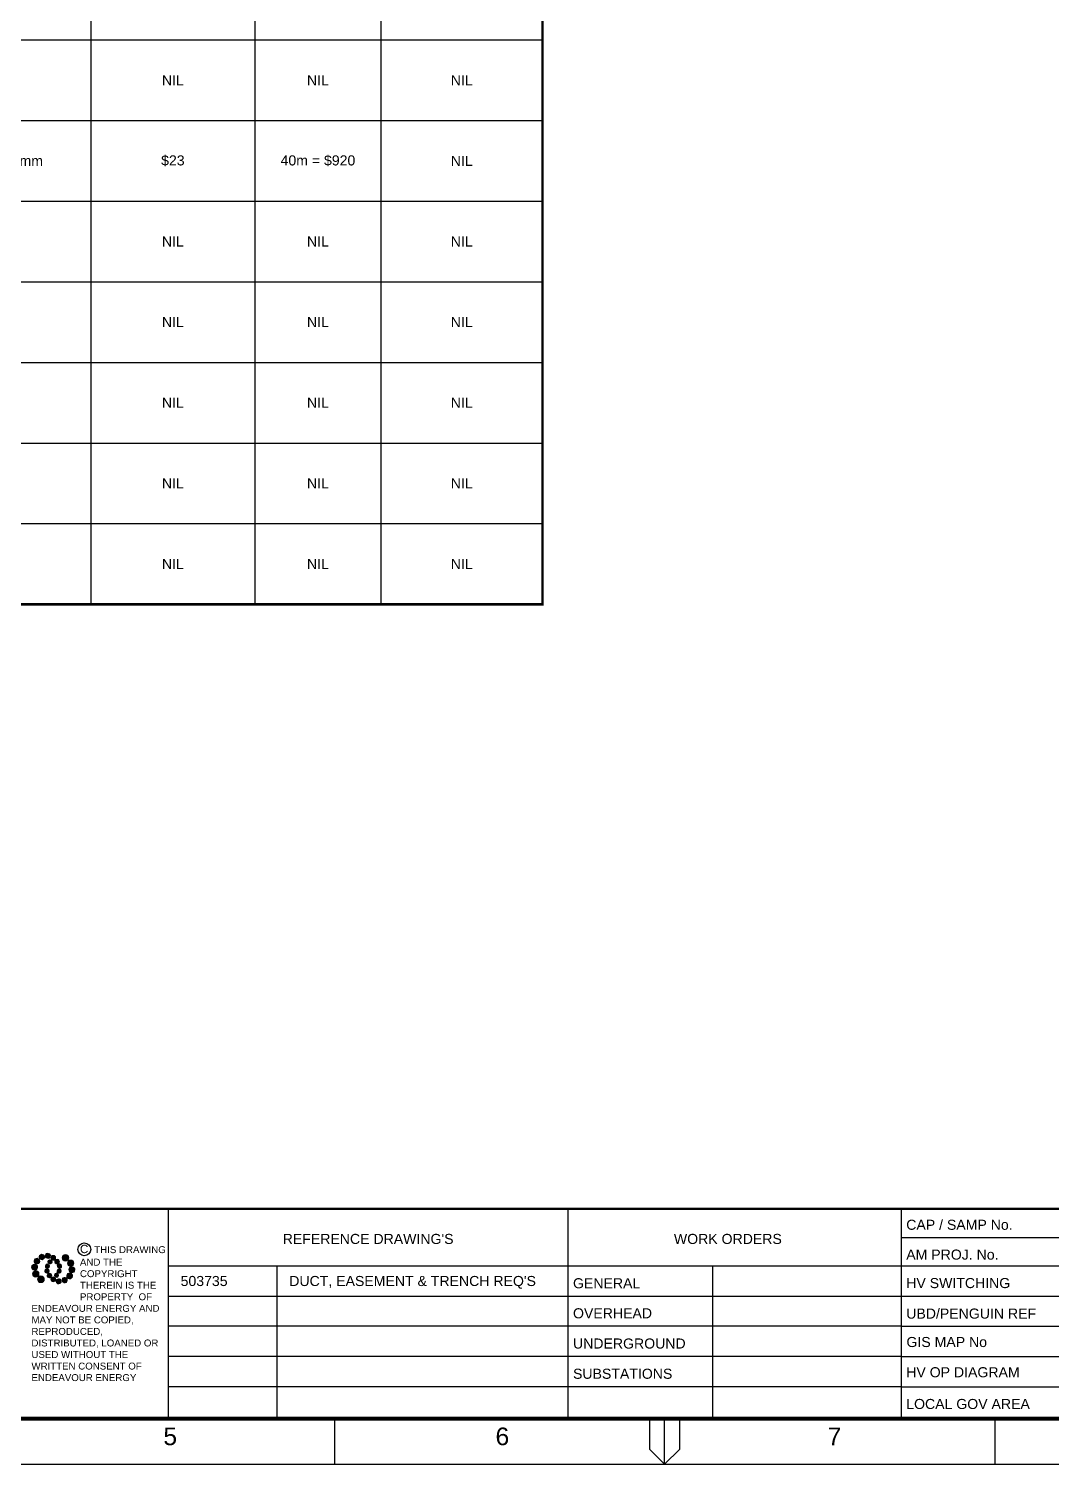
# Paper-space layout 'Retic (3)' of a CAD drawing. Header units: metres. Extents: x 12 to 816, y -5 to 571.
# Drawn here: x 287.9 to 490.8, y -5.5 to 279.5 of the extents above; entities that cross this region are included whole.
import ezdxf
from ezdxf.enums import TextEntityAlignment as Align

# ---------------------------------------------------------------- set-up
doc = ezdxf.new("R2010")
doc.units = ezdxf.units.M
doc.header["$LTSCALE"] = 0.7
doc.layers.get('0').update_dxf_attribs({"color": 6})
for name, color, linetype in [('_User Miscellaneous1', 3, 'Continuous'), ('Notes', 7, 'Continuous'), ('SupportsUG_SP_EXT', 7, 'Continuous')]:
    doc.layers.add(name, color=color, linetype=linetype)
doc.layers.add('_User Miscellaneous5', color=7, linetype='Continuous', lineweight=35)
doc.layers.get('SupportsUG_SP_EXT').off()
doc.styles.add('ARIAL', font='arial.ttf', dxfattribs={"height": 2})
doc.styles.add('iecISOCP', font='isocp.shx')
doc.styles.get("Standard").update_dxf_attribs({"font": 'arial.ttf'})

# ---------------------------------------------------------------- blocks, each defined once
blk = doc.blocks.new('EE_LOGO_SMALL')
at = {"layer": 'Notes'}
h = blk.add_hatch(color=256, dxfattribs=at)
edge = h.paths.add_edge_path()
edge.add_spline(control_points=[(-4.19, 5.89), (-4.56, 6.46), (-5.32, 6.62), (-5.88, 6.26), (-6.45, 5.89), (-6.61, 5.13), (-6.25, 4.56), (-5.88, 4), (-5.13, 3.83), (-4.56, 4.2), (-3.99, 4.56), (-3.82, 5.32), (-4.19, 5.89)], knot_values=[0, 0, 0, 0, 1, 1, 1, 2, 2, 2, 3, 3, 3, 4, 4, 4, 4], degree=3, periodic=0)
h = blk.add_hatch(color=256, dxfattribs=at)
edge = h.paths.add_edge_path()
edge.add_spline(control_points=[(-1.35, 5.88), (-1.41, 6.52), (-1.98, 6.98), (-2.62, 6.92), (-3.26, 6.85), (-3.72, 6.28), (-3.66, 5.65), (-3.6, 5.01), (-3.03, 4.54), (-2.39, 4.61), (-1.75, 4.67), (-1.28, 5.24), (-1.35, 5.88)], knot_values=[0, 0, 0, 0, 1, 1, 1, 2, 2, 2, 3, 3, 3, 4, 4, 4, 4], degree=3, periodic=0)
h = blk.add_hatch(color=256, dxfattribs=at)
edge = h.paths.add_edge_path()
edge.add_spline(control_points=[(-8.41, 1.95), (-9.16, 1.99), (-9.8, 1.42), (-9.84, 0.67), (-9.89, -0.07), (-9.31, -0.71), (-8.56, -0.75), (-7.82, -0.8), (-7.18, -0.23), (-7.14, 0.52), (-7.09, 1.27), (-7.66, 1.91), (-8.41, 1.95)], knot_values=[0, 0, 0, 0, 1, 1, 1, 2, 2, 2, 3, 3, 3, 4, 4, 4, 4], degree=3, periodic=0)
h = blk.add_hatch(color=256, dxfattribs=at)
edge = h.paths.add_edge_path()
edge.add_spline(control_points=[(-6.81, 4.47), (-7.42, 4.82), (-8.21, 4.62), (-8.57, 4), (-8.92, 3.39), (-8.72, 2.6), (-8.1, 2.25), (-7.49, 1.89), (-6.7, 2.09), (-6.34, 2.71), (-5.98, 3.32), (-6.19, 4.11), (-6.81, 4.47)], knot_values=[0, 0, 0, 0, 1, 1, 1, 2, 2, 2, 3, 3, 3, 4, 4, 4, 4], degree=3, periodic=0)
h = blk.add_hatch(color=256, dxfattribs=at)
edge = h.paths.add_edge_path()
edge.add_spline(control_points=[(-2.5, 2.07), (-3.02, 2.18), (-3.52, 1.86), (-3.63, 1.35), (-3.74, 0.84), (-3.41, 0.33), (-2.91, 0.22), (-2.39, 0.11), (-1.89, 0.43), (-1.78, 0.95), (-1.67, 1.46), (-1.99, 1.96), (-2.5, 2.07)], knot_values=[0, 0, 0, 0, 1, 1, 1, 2, 2, 2, 3, 3, 3, 4, 4, 4, 4], degree=3, periodic=0)
h = blk.add_hatch(color=256, dxfattribs=at)
edge = h.paths.add_edge_path()
edge.add_spline(control_points=[(1.01, 4.87), (1.01, 4.27), (0.53, 3.79), (-0.07, 3.79), (-0.67, 3.79), (-1.16, 4.27), (-1.16, 4.87), (-1.16, 5.47), (-0.67, 5.96), (-0.07, 5.96), (0.53, 5.96), (1.01, 5.47), (1.01, 4.87)], knot_values=[0, 0, 0, 0, 1, 1, 1, 2, 2, 2, 3, 3, 3, 4, 4, 4, 4], degree=3, periodic=0)
edge = h.paths.add_edge_path()
edge.add_spline(control_points=[(-1.36, 3.98), (-1.87, 4.09), (-2.38, 3.77), (-2.49, 3.26), (-2.6, 2.75), (-2.27, 2.24), (-1.76, 2.13), (-1.25, 2.02), (-0.75, 2.35), (-0.64, 2.86), (-0.53, 3.37), (-0.85, 3.87), (-1.36, 3.98)], knot_values=[0, 0, 0, 0, 1, 1, 1, 2, 2, 2, 3, 3, 3, 4, 4, 4, 4], degree=3, periodic=0)
h = blk.add_hatch(color=256, dxfattribs=at)
edge = h.paths.add_edge_path()
edge.add_spline(control_points=[(2.33, 2.37), (2.77, 2.76), (2.8, 3.42), (2.42, 3.85), (2.03, 4.29), (1.37, 4.32), (0.94, 3.94), (0.51, 3.55), (0.47, 2.89), (0.85, 2.46), (1.24, 2.03), (1.9, 1.99), (2.33, 2.37)], knot_values=[0, 0, 0, 0, 1, 1, 1, 2, 2, 2, 3, 3, 3, 4, 4, 4, 4], degree=3, periodic=0)
edge = h.paths.add_edge_path()
edge.add_spline(control_points=[(1.01, 4.87), (1.01, 4.27), (0.53, 3.79), (-0.07, 3.79), (-0.67, 3.79), (-1.16, 4.27), (-1.16, 4.87), (-1.16, 5.47), (-0.67, 5.96), (-0.07, 5.96), (0.53, 5.96), (1.01, 5.47), (1.01, 4.87)], knot_values=[0, 0, 0, 0, 1, 1, 1, 2, 2, 2, 3, 3, 3, 4, 4, 4, 4], degree=3, periodic=0)
h = blk.add_hatch(color=256, dxfattribs=at)
edge = h.paths.add_edge_path()
edge.add_spline(control_points=[(1.01, 4.87), (1.01, 4.27), (0.53, 3.79), (-0.07, 3.79), (-0.67, 3.79), (-1.16, 4.27), (-1.16, 4.87), (-1.16, 5.47), (-0.67, 5.96), (-0.07, 5.96), (0.53, 5.96), (1.01, 5.47), (1.01, 4.87)], knot_values=[0, 0, 0, 0, 1, 1, 1, 2, 2, 2, 3, 3, 3, 4, 4, 4, 4], degree=3, periodic=0)
edge = h.paths.add_edge_path(flags=16)
edge.add_spline(control_points=[(1.01, 4.87), (1.01, 4.27), (0.53, 3.79), (-0.07, 3.79), (-0.67, 3.79), (-1.16, 4.27), (-1.16, 4.87), (-1.16, 5.47), (-0.67, 5.96), (-0.07, 5.96), (0.53, 5.96), (1.01, 5.47), (1.01, 4.87)], knot_values=[0, 0, 0, 0, 1, 1, 1, 2, 2, 2, 3, 3, 3, 4, 4, 4, 4], degree=3, periodic=0)
h = blk.add_hatch(color=256, dxfattribs=at)
edge = h.paths.add_edge_path()
edge.add_spline(control_points=[(2.98, 0.19), (3.52, 0.33), (3.83, 0.88), (3.69, 1.41), (3.55, 1.94), (3.01, 2.26), (2.48, 2.12), (1.95, 1.98), (1.63, 1.43), (1.77, 0.9), (1.91, 0.37), (2.45, 0.05), (2.98, 0.19)], knot_values=[0, 0, 0, 0, 1, 1, 1, 2, 2, 2, 3, 3, 3, 4, 4, 4, 4], degree=3, periodic=0)
h = blk.add_hatch(color=256, dxfattribs=at)
edge = h.paths.add_edge_path()
edge.add_spline(control_points=[(6.99, 4.87), (6.99, 4.04), (6.32, 3.36), (5.48, 3.36), (4.65, 3.36), (3.97, 4.04), (3.97, 4.87), (3.97, 5.71), (4.65, 6.38), (5.48, 6.38), (6.32, 6.38), (6.99, 5.71), (6.99, 4.87)], knot_values=[0, 0, 0, 0, 1, 1, 1, 2, 2, 2, 3, 3, 3, 4, 4, 4, 4], degree=3, periodic=0)
h = blk.add_hatch(color=256, dxfattribs=at)
edge = h.paths.add_edge_path()
edge.add_spline(control_points=[(8.37, 1.14), (9.1, 1.46), (9.42, 2.3), (9.11, 3.02), (8.79, 3.74), (7.95, 4.07), (7.23, 3.75), (6.51, 3.43), (6.18, 2.59), (6.49, 1.87), (6.81, 1.15), (7.65, 0.82), (8.37, 1.14)], knot_values=[0, 0, 0, 0, 1, 1, 1, 2, 2, 2, 3, 3, 3, 4, 4, 4, 4], degree=3, periodic=0)
h = blk.add_hatch(color=256, dxfattribs=at)
edge = h.paths.add_edge_path()
edge.add_spline(control_points=[(8.27, -1.91), (9.01, -1.95), (9.65, -1.38), (9.69, -0.63), (9.74, 0.12), (9.17, 0.75), (8.42, 0.8), (7.67, 0.84), (7.03, 0.27), (6.99, -0.48), (6.95, -1.22), (7.52, -1.87), (8.27, -1.91)], knot_values=[0, 0, 0, 0, 1, 1, 1, 2, 2, 2, 3, 3, 3, 4, 4, 4, 4], degree=3, periodic=0)
h = blk.add_hatch(color=256, dxfattribs=at)
edge = h.paths.add_edge_path()
edge.add_spline(control_points=[(-8.52, -1.1), (-9.24, -1.42), (-9.57, -2.26), (-9.25, -2.98), (-8.94, -3.7), (-8.09, -4.03), (-7.37, -3.71), (-6.65, -3.39), (-6.33, -2.55), (-6.64, -1.83), (-6.96, -1.11), (-7.8, -0.78), (-8.52, -1.1)], knot_values=[0, 0, 0, 0, 1, 1, 1, 2, 2, 2, 3, 3, 3, 4, 4, 4, 4], degree=3, periodic=0)
h = blk.add_hatch(color=256, dxfattribs=at)
edge = h.paths.add_edge_path()
edge.add_spline(control_points=[(-7.14, -4.83), (-7.14, -4), (-6.46, -3.32), (-5.63, -3.32), (-4.8, -3.32), (-4.12, -4), (-4.12, -4.83), (-4.12, -5.67), (-4.8, -6.34), (-5.63, -6.34), (-6.46, -6.34), (-7.14, -5.67), (-7.14, -4.83)], knot_values=[0, 0, 0, 0, 1, 1, 1, 2, 2, 2, 3, 3, 3, 4, 4, 4, 4], degree=3, periodic=0)
h = blk.add_hatch(color=256, dxfattribs=at)
edge = h.paths.add_edge_path()
edge.add_spline(control_points=[(-3.13, -0.15), (-3.66, -0.29), (-3.98, -0.84), (-3.84, -1.37), (-3.7, -1.9), (-3.15, -2.22), (-2.62, -2.08), (-2.09, -1.94), (-1.78, -1.39), (-1.91, -0.86), (-2.06, -0.33), (-2.6, -0.01), (-3.13, -0.15)], knot_values=[0, 0, 0, 0, 1, 1, 1, 2, 2, 2, 3, 3, 3, 4, 4, 4, 4], degree=3, periodic=0)
h = blk.add_hatch(color=256, dxfattribs=at)
edge = h.paths.add_edge_path()
edge.add_spline(control_points=[(-2.48, -2.33), (-2.91, -2.72), (-2.95, -3.38), (-2.56, -3.81), (-2.18, -4.24), (-1.52, -4.28), (-1.08, -3.9), (-0.65, -3.51), (-0.62, -2.85), (-1, -2.42), (-1.39, -1.98), (-2.05, -1.95), (-2.48, -2.33)], knot_values=[0, 0, 0, 0, 1, 1, 1, 2, 2, 2, 3, 3, 3, 4, 4, 4, 4], degree=3, periodic=0)
h = blk.add_hatch(color=256, dxfattribs=at)
edge = h.paths.add_edge_path()
edge.add_spline(control_points=[(-1.16, -4.83), (-1.16, -4.23), (-0.67, -3.74), (-0.07, -3.74), (0.53, -3.74), (1.01, -4.23), (1.01, -4.83), (1.01, -5.43), (0.53, -5.92), (-0.07, -5.92), (-0.67, -5.92), (-1.16, -5.43), (-1.16, -4.83)], knot_values=[0, 0, 0, 0, 1, 1, 1, 2, 2, 2, 3, 3, 3, 4, 4, 4, 4], degree=3, periodic=0)
h = blk.add_hatch(color=256, dxfattribs=at)
edge = h.paths.add_edge_path()
edge.add_spline(control_points=[(1.22, -3.94), (1.73, -4.05), (2.23, -3.73), (2.34, -3.22), (2.45, -2.71), (2.13, -2.2), (1.62, -2.09), (1.11, -1.98), (0.6, -2.3), (0.49, -2.81), (0.38, -3.32), (0.71, -3.83), (1.22, -3.94)], knot_values=[0, 0, 0, 0, 1, 1, 1, 2, 2, 2, 3, 3, 3, 4, 4, 4, 4], degree=3, periodic=0)
h = blk.add_hatch(color=256, dxfattribs=at)
edge = h.paths.add_edge_path()
edge.add_spline(control_points=[(1.2, -5.84), (1.27, -6.47), (1.84, -6.94), (2.47, -6.87), (3.11, -6.81), (3.58, -6.24), (3.51, -5.6), (3.45, -4.96), (2.88, -4.5), (2.24, -4.56), (1.6, -4.63), (1.13, -5.2), (1.2, -5.84)], knot_values=[0, 0, 0, 0, 1, 1, 1, 2, 2, 2, 3, 3, 3, 4, 4, 4, 4], degree=3, periodic=0)
h = blk.add_hatch(color=256, dxfattribs=at)
edge = h.paths.add_edge_path()
edge.add_spline(control_points=[(2.36, -2.03), (2.87, -2.14), (3.37, -1.81), (3.48, -1.3), (3.59, -0.79), (3.27, -0.29), (2.76, -0.18), (2.25, -0.07), (1.74, -0.39), (1.63, -0.9), (1.52, -1.41), (1.85, -1.92), (2.36, -2.03)], knot_values=[0, 0, 0, 0, 1, 1, 1, 2, 2, 2, 3, 3, 3, 4, 4, 4, 4], degree=3, periodic=0)
h = blk.add_hatch(color=256, dxfattribs=at)
edge = h.paths.add_edge_path()
edge.add_spline(control_points=[(4.05, -5.84), (4.41, -6.41), (5.17, -6.58), (5.73, -6.21), (6.3, -5.85), (6.46, -5.09), (6.1, -4.52), (5.73, -3.95), (4.98, -3.79), (4.41, -4.16), (3.84, -4.52), (3.68, -5.28), (4.05, -5.84)], knot_values=[0, 0, 0, 0, 1, 1, 1, 2, 2, 2, 3, 3, 3, 4, 4, 4, 4], degree=3, periodic=0)
h = blk.add_hatch(color=256, dxfattribs=at)
edge = h.paths.add_edge_path()
edge.add_spline(control_points=[(6.66, -4.43), (7.27, -4.78), (8.06, -4.58), (8.42, -3.96), (8.78, -3.35), (8.57, -2.56), (7.96, -2.2), (7.34, -1.84), (6.55, -2.05), (6.2, -2.66), (5.84, -3.28), (6.04, -4.07), (6.66, -4.43)], knot_values=[0, 0, 0, 0, 1, 1, 1, 2, 2, 2, 3, 3, 3, 4, 4, 4, 4], degree=3, periodic=0)
at = {"layer": 'Notes', "lineweight": 0}
for points in [[(1.85, 2.13), (1.85, 2.13)], [(-1.99, -2.08), (-1.99, -2.08)]]:
    blk.add_lwpolyline(points, dxfattribs=at)
for points in [[(-4.19, 5.89), (-4.56, 6.46), (-5.32, 6.62), (-5.88, 6.26), (-6.45, 5.89), (-6.61, 5.13), (-6.25, 4.56), (-5.88, 4), (-5.13, 3.83), (-4.56, 4.2), (-3.99, 4.56), (-3.82, 5.32), (-4.19, 5.89)], [(-1.35, 5.88), (-1.41, 6.52), (-1.98, 6.98), (-2.62, 6.92), (-3.26, 6.85), (-3.72, 6.28), (-3.66, 5.65), (-3.6, 5.01), (-3.03, 4.54), (-2.39, 4.61), (-1.75, 4.67), (-1.28, 5.24), (-1.35, 5.88)], [(-8.41, 1.95), (-9.16, 1.99), (-9.8, 1.42), (-9.84, 0.67), (-9.89, -0.07), (-9.31, -0.71), (-8.56, -0.75), (-7.82, -0.8), (-7.18, -0.23), (-7.14, 0.52), (-7.09, 1.27), (-7.66, 1.91), (-8.41, 1.95)], [(-6.81, 4.47), (-7.42, 4.82), (-8.21, 4.62), (-8.57, 4), (-8.92, 3.39), (-8.72, 2.6), (-8.1, 2.25), (-7.49, 1.89), (-6.7, 2.09), (-6.34, 2.71), (-5.98, 3.32), (-6.19, 4.11), (-6.81, 4.47)], [(-2.5, 2.07), (-3.02, 2.18), (-3.52, 1.86), (-3.63, 1.35), (-3.74, 0.84), (-3.41, 0.33), (-2.91, 0.22), (-2.39, 0.11), (-1.89, 0.43), (-1.78, 0.95), (-1.67, 1.46), (-1.99, 1.96), (-2.5, 2.07)], [(-1.36, 3.98), (-1.87, 4.09), (-2.38, 3.77), (-2.49, 3.26), (-2.6, 2.75), (-2.27, 2.24), (-1.76, 2.13), (-1.25, 2.02), (-0.75, 2.35), (-0.64, 2.86), (-0.53, 3.37), (-0.85, 3.87), (-1.36, 3.98)], [(1.01, 4.87), (1.01, 4.27), (0.53, 3.79), (-0.07, 3.79), (-0.67, 3.79), (-1.16, 4.27), (-1.16, 4.87), (-1.16, 5.47), (-0.67, 5.96), (-0.07, 5.96), (0.53, 5.96), (1.01, 5.47), (1.01, 4.87)], [(1.01, 4.87), (1.01, 4.27), (0.53, 3.79), (-0.07, 3.79), (-0.67, 3.79), (-1.16, 4.27), (-1.16, 4.87), (-1.16, 5.47), (-0.67, 5.96), (-0.07, 5.96), (0.53, 5.96), (1.01, 5.47), (1.01, 4.87)], [(2.33, 2.37), (2.77, 2.76), (2.8, 3.42), (2.42, 3.85), (2.03, 4.29), (1.37, 4.32), (0.94, 3.94), (0.51, 3.55), (0.47, 2.89), (0.85, 2.46), (1.24, 2.03), (1.9, 1.99), (2.33, 2.37)], [(2.98, 0.19), (3.52, 0.33), (3.83, 0.88), (3.69, 1.41), (3.55, 1.94), (3.01, 2.26), (2.48, 2.12), (1.95, 1.98), (1.63, 1.43), (1.77, 0.9), (1.91, 0.37), (2.45, 0.05), (2.98, 0.19)], [(6.99, 4.87), (6.99, 4.04), (6.32, 3.36), (5.48, 3.36), (4.65, 3.36), (3.97, 4.04), (3.97, 4.87), (3.97, 5.71), (4.65, 6.38), (5.48, 6.38), (6.32, 6.38), (6.99, 5.71), (6.99, 4.87)], [(8.37, 1.14), (9.1, 1.46), (9.42, 2.3), (9.11, 3.02), (8.79, 3.74), (7.95, 4.07), (7.23, 3.75), (6.51, 3.43), (6.18, 2.59), (6.49, 1.87), (6.81, 1.15), (7.65, 0.82), (8.37, 1.14)], [(8.27, -1.91), (9.01, -1.95), (9.65, -1.38), (9.69, -0.63), (9.74, 0.12), (9.17, 0.75), (8.42, 0.8), (7.67, 0.84), (7.03, 0.27), (6.99, -0.48), (6.95, -1.22), (7.52, -1.87), (8.27, -1.91)], [(-8.52, -1.1), (-9.24, -1.42), (-9.57, -2.26), (-9.25, -2.98), (-8.94, -3.7), (-8.09, -4.03), (-7.37, -3.71), (-6.65, -3.39), (-6.33, -2.55), (-6.64, -1.83), (-6.96, -1.11), (-7.8, -0.78), (-8.52, -1.1)], [(-7.14, -4.83), (-7.14, -4), (-6.46, -3.32), (-5.63, -3.32), (-4.8, -3.32), (-4.12, -4), (-4.12, -4.83), (-4.12, -5.67), (-4.8, -6.34), (-5.63, -6.34), (-6.46, -6.34), (-7.14, -5.67), (-7.14, -4.83)], [(-3.13, -0.15), (-3.66, -0.29), (-3.98, -0.84), (-3.84, -1.37), (-3.7, -1.9), (-3.15, -2.22), (-2.62, -2.08), (-2.09, -1.94), (-1.78, -1.39), (-1.91, -0.86), (-2.06, -0.33), (-2.6, -0.01), (-3.13, -0.15)], [(-2.48, -2.33), (-2.91, -2.72), (-2.95, -3.38), (-2.56, -3.81), (-2.18, -4.24), (-1.52, -4.28), (-1.08, -3.9), (-0.65, -3.51), (-0.62, -2.85), (-1, -2.42), (-1.39, -1.98), (-2.05, -1.95), (-2.48, -2.33)], [(-1.16, -4.83), (-1.16, -4.23), (-0.67, -3.74), (-0.07, -3.74), (0.53, -3.74), (1.01, -4.23), (1.01, -4.83), (1.01, -5.43), (0.53, -5.92), (-0.07, -5.92), (-0.67, -5.92), (-1.16, -5.43), (-1.16, -4.83)], [(1.22, -3.94), (1.73, -4.05), (2.23, -3.73), (2.34, -3.22), (2.45, -2.71), (2.13, -2.2), (1.62, -2.09), (1.11, -1.98), (0.6, -2.3), (0.49, -2.81), (0.38, -3.32), (0.71, -3.83), (1.22, -3.94)], [(1.2, -5.84), (1.27, -6.47), (1.84, -6.94), (2.47, -6.87), (3.11, -6.81), (3.58, -6.24), (3.51, -5.6), (3.45, -4.96), (2.88, -4.5), (2.24, -4.56), (1.6, -4.63), (1.13, -5.2), (1.2, -5.84)], [(2.36, -2.03), (2.87, -2.14), (3.37, -1.81), (3.48, -1.3), (3.59, -0.79), (3.27, -0.29), (2.76, -0.18), (2.25, -0.07), (1.74, -0.39), (1.63, -0.9), (1.52, -1.41), (1.85, -1.92), (2.36, -2.03)], [(4.05, -5.84), (4.41, -6.41), (5.17, -6.58), (5.73, -6.21), (6.3, -5.85), (6.46, -5.09), (6.1, -4.52), (5.73, -3.95), (4.98, -3.79), (4.41, -4.16), (3.84, -4.52), (3.68, -5.28), (4.05, -5.84)], [(6.66, -4.43), (7.27, -4.78), (8.06, -4.58), (8.42, -3.96), (8.78, -3.35), (8.57, -2.56), (7.96, -2.2), (7.34, -1.84), (6.55, -2.05), (6.2, -2.66), (5.84, -3.28), (6.04, -4.07), (6.66, -4.43)]]:
    blk.add_open_spline(points, degree=3, knots=[0, 0, 0, 0, 1, 1, 1, 2, 2, 2, 3, 3, 3, 4, 4, 4, 4], dxfattribs=at)
blk = doc.blocks.new('EE_COPYRIGHT_A1')
at = {"layer": 'Notes'}
blk.add_circle((9.53, -0.82), 1.15, dxfattribs=at)
at = {"xscale": 0.4, "yscale": 0.4, "zscale": 0.4}
blk.add_blockref('EE_LOGO_SMALL', (3.96, -4.29), dxfattribs=at)
at = {"layer": 'Notes', "insert": (0, 0), "char_height": 1.25, "width": 24.1208, "attachment_point": 1, "style": 'ARIAL'}
blk.add_mtext('\\pt8.75;               ^I{\\H1.2x;C } THIS DRAWING\\P\\pi-8.75,l8.75,t8.75,20;       ^IAND THE ^I\\P\\pi0,t8.75;COPYRIGHT\\P\\pi-8.75,t1.25,8.75;^I^ITHEREIN IS THE PROPERTY  OF \\P\\pi0,l0,t1.25;ENDEAVOUR ENERGY AND MAY NOT BE COPIED, REPRODUCED, DISTRIBUTED, LOANED OR USED WITHOUT THE WRITTEN CONSENT OF ENDEAVOUR ENERGY', dxfattribs=at)
blk = doc.blocks.new('A1_FRAME_TITLE')
at = {"layer": 'Notes', "color": 7, "linetype": 'Continuous'}
for p, q in [((282.99, 47.62), (282.99, 5.97)), ((362.32, 47.62), (362.32, 5.97)), ((428.45, 47.62), (428.45, 5.97))]:
    blk.add_line(p, q, dxfattribs=at)
at = {"layer": 'Notes', "color": 7}
for p, q in [((428.45, 41.97), (494.57, 41.97)), ((283.01, 36.33), (428.45, 36.33)), ((304.55, 36.33), (304.55, 5.97)), ((390.98, 36.33), (390.98, 5.97)), ((428.45, 36.33), (494.57, 36.33)), ((282.99, 30.28), (428.45, 30.28)), ((428.45, 30.33), (494.57, 30.33)), ((428.45, 24.33), (282.99, 24.33)), ((428.45, 24.33), (494.57, 24.33)), ((428.45, 18.33), (282.99, 18.33)), ((428.45, 18.33), (494.57, 18.33)), ((428.45, 12.33), (282.99, 12.33)), ((428.45, 12.33), (494.57, 12.33))]:
    blk.add_line(p, q, dxfattribs=at)
at = {"layer": 'Notes', "linetype": 'Continuous'}
for p, q in [((316, 6.01), (316, -3.07)), ((378.5, 5.97), (378.5, -0.07)), ((381.5, -3.07), (381.5, 5.97)), ((384.5, -0.07), (384.5, 5.97)), ((447.01, 6.01), (447.01, -3.07)), ((378.5, -0.07), (381.5, -3.07)), ((381.5, -3.07), (384.5, -0.07))]:
    blk.add_line(p, q, dxfattribs=at)
at = {"layer": 'Notes', "color": 7, "linetype": 'Continuous'}
blk.add_lwpolyline([(-20.59, -3.07), (783.6, -3.07), (783.6, 573.26), (-20.59, 573.26)], close=True, dxfattribs=at)
at = {"layer": 'Notes', "color": 7, "linetype": 'Continuous', "const_width": 0.8}
blk.add_lwpolyline([(-11.55, 5.97), (774.56, 5.97), (774.56, 564.21), (-11.55, 564.21)], close=True, dxfattribs=at)
at = {"layer": 'Notes', "color": 7, "linetype": 'Continuous', "const_width": 0.5, "flags": 128}
blk.add_lwpolyline([(-11.55, 47.62), (774.56, 47.62)], dxfattribs=at)
at = {"layer": '_User Miscellaneous1', "xscale": 1.1, "yscale": 1.1, "zscale": 1.1}
blk.add_blockref('EE_COPYRIGHT_A1', (255.85, 40.49), dxfattribs=at)
at = {"layer": 'Notes', "color": 7, "style": 'ARIAL'}
for s, height, p in [('CAP / SAMP No.', 2, (429.45, 43.47)), ('WORK ORDERS', 2, (383.34, 40.66)), ('AM PROJ. No.', 2, (429.45, 37.55)), ('GENERAL', 2, (363.32, 31.86)), ('HV SWITCHING', 2, (429.45, 31.9)), ('OVERHEAD', 2, (363.32, 25.9)), ('UBD/PENGUIN REF', 2, (429.45, 25.84)), ('UNDERGROUND', 2, (363.32, 19.9)), ('GIS MAP No', 2, (429.49, 20.2)), ('SUBSTATIONS', 2, (363.32, 13.9)), ('HV OP DIAGRAM', 2, (429.45, 14.2)), ('LOCAL GOV AREA', 2, (429.45, 7.9)), ('5', 3.5, (282.03, 0.72)), ('6', 3.5, (347.94, 0.72)), ('7', 3.5, (413.85, 0.72))]:
    blk.add_text(s, height=height, dxfattribs=at).set_placement(p)
blk.add_text("REFERENCE DRAWING'S", height=2, dxfattribs=at).set_placement((322.66, 40.66), align=Align.CENTER)
at = {"layer": 'Notes', "color": 7}
blk.add_attdef('EPD_REF_NO', text='', height=5, dxfattribs=at).set_placement((739.57, 52.77), align=Align.CENTER)
at = {"layer": 'Notes', "color": 3, "style": 'iecISOCP', "flags": 8}
blk.add_attdef('VERSION_NO', text='', height=2.5, rotation=90, dxfattribs=at).set_placement((252.27, 44.54), align=Align.MIDDLE_CENTER)
at = {"layer": 'Notes', "color": 7, "style": 'ARIAL'}
for tag, p in [('CAP_NO', (463.39, 43.46)), ('IE_NUM', (463.26, 37.81)), ('REF_No_1', (285.45, 32.31)), ('REF_1', (307.01, 32.31)), ('HV_SWITCH', (463.67, 32.16)), ('GEN_WO', (391.91, 31.76)), ('REF_No_2', (285.45, 26.31)), ('REF_2', (307.01, 26.31)), ('OH_WO', (391.91, 25.81)), ('UBD_REF', (463.26, 25.83)), ('REF_No_3', (285.45, 20.31)), ('REF_3', (307.01, 20.31)), ('UG_WO', (391.91, 20.05)), ('GIS_MAP_No', (463.26, 20.04)), ('REF_No_4', (285.45, 14.31)), ('REF_4', (307.01, 14.31)), ('SUB_WO', (391.91, 13.81)), ('HV_OP_DIAG', (463.53, 14.2)), ('LGA', (463.15, 7.78))]:
    blk.add_attdef(tag, p, '', height=2, dxfattribs=at)
at = {"layer": 'Notes', "color": 7, "style": 'ARIAL', "width": 1.1}
for tag, p in [('T1', (634.58, 39.47)), ('T2', (634.58, 34.35)), ('T3', (634.58, 28.92)), ('T4', (634.58, 23.66)), ('T5', (634.58, 18.23)), ('T6', (634.58, 12.97))]:
    blk.add_attdef(tag, text='', height=3.5, dxfattribs=at).set_placement(p, align=Align.CENTER)
at = {"layer": 'Notes', "color": 7, "style": 'ARIAL'}
for tag, height, p in [('scale', 2, (517.96, 33.27)), ('DRAWN', 2, (517.96, 24.93)), ('REV', 5, (770.26, 17.1)), ('CHD', 2, (517.96, 8.93)), ('DESIGN', 2, (555.82, 9.15))]:
    blk.add_attdef(tag, text='', height=height, dxfattribs=at).set_placement(p, align=Align.CENTER)
blk.add_attdef('NUM', text='', height=7, dxfattribs=at).set_placement((742.57, 20.12), align=Align.MIDDLE_CENTER)
for tag, p in [('NS', (742.33, 8.12)), ('SHTS', (754.14, 8.12))]:
    blk.add_attdef(tag, text='', height=2, dxfattribs=at).set_placement(p, align=Align.MIDDLE)
at = {"layer": 'Notes', "style": 'iecISOCP'}
blk.add_attdef('ExportID', (-11.53, 2.35), '', height=2.5, dxfattribs=at)
at = {"layer": 'Notes', "style": 'iecISOCP', "flags": 1}
for tag, p in [('ProjectType', (-6.43, -26.84)), ('ProjectNumber', (2.95, -26.86)), ('DrawingNumber', (14.91, -26.85)), ('ProjectDescription', (26.96, -26.87)), ('ExportDate', (39.68, -26.83)), ('ExportUserName', (48.55, -26.84)), ('DesignerCompanyName', (60.88, -26.84)), ('ExportAreaOfInterest', (76.49, -26.86)), ('GIS_SUCCESS', (91.39, -26.82)), ('CAD_SUCCESS', (101.18, -26.83)), ('DEPOTCODE', (111.5, -26.92)), ('ExportCategories', (119.48, -26.84)), ('Comments', (133.78, -26.93)), ('EPD_-_VERSION_1.5', (141.2, -26.93))]:
    blk.add_attdef(tag, p, '', height=1, dxfattribs=at)
blk = doc.blocks.new('*T146')
at = {"layer": '_User Miscellaneous5', "color": 0, "linetype": 'ByBlock', "lineweight": -2, "transparency": 16777216}
for p, q in [((0, 0), (206.4, 0)), ((0, 0), (0, -346.65)), ((206.4, 0), (206.4, -346.65)), ((0, -16.21), (206.4, -16.21)), ((20, -16.21), (20, -346.65)), ((44, -16.21), (44, -346.65)), ((64, -16.21), (64, -346.65)), ((84, -16.21), (84, -346.65)), ((116.77, -16.21), (116.77, -346.65)), ((149.35, -16.21), (149.35, -346.65)), ((174.35, -16.21), (174.35, -346.65)), ((0, -24.65), (206.4, -24.65)), ((0, -40.65), (206.4, -40.65)), ((0, -56.65), (206.4, -56.65)), ((0, -72.65), (206.4, -72.65)), ((0, -88.65), (206.4, -88.65)), ((0, -104.65), (206.4, -104.65)), ((0, -120.65), (206.4, -120.65)), ((0, -136.65), (206.4, -136.65)), ((0, -152.65), (206.4, -152.65)), ((0, -168.65), (206.4, -168.65)), ((0, -184.65), (206.4, -184.65)), ((0, -200.65), (206.4, -200.65)), ((0, -218.65), (206.4, -218.65)), ((0, -234.65), (206.4, -234.65)), ((0, -250.65), (206.4, -250.65)), ((0, -266.65), (206.4, -266.65)), ((0, -282.65), (206.4, -282.65)), ((0, -298.65), (206.4, -298.65)), ((0, -314.65), (206.4, -314.65)), ((0, -330.65), (206.4, -330.65)), ((0, -346.65), (206.4, -346.65))]:
    blk.add_line(p, q, dxfattribs=at)
at = {"layer": '_User Miscellaneous5', "color": 7, "transparency": 16777216}
for s, insert, char_height, width, attachment_point in [('PVC DUCT SCHEDULE\\PNOTE - ALL TRENCH SECTIONS ARE TO BE READ & VIEWED FROM NODE TO NODE AS\\PNOMINATED.', (103.2, -8.11), 3, 203.4036, 5), ('E.E REIMBURSEMENT RATE PER METRE', (133.06, -20.43), 2, 29.5818, 5), ('LOCATION', (10, -20.43), 2, 17, 5), ('DUCT\\PCONFIG.', (32, -20.43), 2, 21, 5), ('ROUTE\\PLENGTH', (54, -20.43), 2, 17, 5), ('CUSTOMER\\PFUNDED', (74, -20.43), 2, 17, 5), ('E.E  FUNDED ', (100.38, -20.43), 2, 29.7654, 5), ('ENDEAVOUR\\PREIMBURSED', (161.85, -20.43), 2, 22, 5), ('E.E EXISTING DUCT\\PUSAGE CHARGE', (190.38, -20.43), 2, 29.0564, 5), ('A - B', (10, -32.65), 2, 14, 5), ('22m', (54, -32.65), 2, 14, 5), ('2 x 125mm', (74, -32.65), 2, 14, 5), ('1 x 125mm', (100.38, -32.65), 2, 26.7654, 5), ('$23', (133.06, -32.65), 2, 26.5818, 5), ('22m = $506', (161.85, -32.65), 2, 19, 5), ('NIL', (190.38, -32.65), 2, 26.0564, 5), ('NEW', (32, -39.15), 2, 18, 8), ('B - C', (10, -48.65), 2, 14, 5), ('41m', (54, -48.65), 2, 14, 5), ('2 x 50mm\\P2 x 125mm', (74, -48.65), 2, 14, 5), ('1 x 125mm', (100.38, -48.65), 2, 26.7654, 5), ('$23', (133.06, -48.65), 2, 26.5818, 5), ('41m = $943', (161.85, -48.65), 2, 19, 5), ('NIL', (190.38, -48.65), 2, 26.0564, 5), ('NEW', (32, -55.15), 2, 18, 8), ('2 x 50mm\\P2 x 125mm', (74, -64.65), 2, 14, 5), ('C - D', (10, -64.65), 2, 14, 5), ('37m', (54, -64.65), 2, 14, 5), ('1 x 125mm', (100.38, -64.65), 2, 26.7654, 5), ('$23', (133.06, -64.65), 2, 26.5818, 5), ('37m = $851', (161.85, -64.65), 2, 19, 5), ('NIL', (190.38, -64.65), 2, 26.0564, 5), ('NEW', (32, -71.15), 2, 18, 8), ('F - G', (10, -80.65), 2, 14, 5), ('17m', (54, -80.65), 2, 14, 5), ('4 x 125mm', (74, -80.65), 2, 14, 5), ('1 x 125mm', (100.38, -80.65), 2, 26.7654, 5), ('$23', (133.06, -80.65), 2, 26.5818, 5), ('17m = $391', (161.85, -80.65), 2, 19, 5), ('NIL', (190.38, -80.65), 2, 26.0564, 5), ('NEW', (32, -87.15), 2, 18, 8), ('D - H', (10, -96.65), 2, 14, 5), ('56m', (54, -96.65), 2, 14, 5), ('2 x 125mm', (74, -96.65), 2, 14, 5), ('NIL', (100.38, -96.65), 2, 26.7654, 5), ('NIL', (133.06, -96.65), 2, 26.5818, 5), ('NIL', (161.85, -96.65), 2, 19, 5), ('NIL', (190.38, -96.65), 2, 26.0564, 5), ('NEW', (32, -103.15), 2, 18, 8), ('2 x 50mm\\P2 x 125mm', (74, -112.65), 2, 14, 5), ('H - J', (10, -112.65), 2, 14, 5), ('30m', (54, -112.65), 2, 14, 5), ('NIL', (100.38, -112.65), 2, 26.7654, 5), ('NIL', (133.06, -112.65), 2, 26.5818, 5), ('NIL', (161.85, -112.65), 2, 19, 5), ('NIL', (190.38, -112.65), 2, 26.0564, 5), ('NEW', (32, -119.15), 2, 18, 8), ('J - K', (10, -128.65), 2, 14, 5), ('31m', (54, -128.65), 2, 14, 5), ('2 x 50mm\\P1 x 125mm', (74, -128.65), 2, 14, 5), ('NIL', (100.38, -128.65), 2, 26.7654, 5), ('NIL', (133.06, -128.65), 2, 26.5818, 5), ('NIL', (161.85, -128.65), 2, 19, 5), ('NIL', (190.38, -128.65), 2, 26.0564, 5), ('NEW', (32, -135.15), 2, 18, 8), ('K - L', (10, -144.65), 2, 14, 5), ('30m', (54, -144.65), 2, 14, 5), ('1 x 125mm', (74, -144.65), 2, 14, 5), ('NIL', (100.38, -144.65), 2, 26.7654, 5), ('NIL', (133.06, -144.65), 2, 26.5818, 5), ('NIL', (161.85, -144.65), 2, 19, 5), ('NIL', (190.38, -144.65), 2, 26.0564, 5), ('NEW', (32, -151.15), 2, 18, 8), ('2 x 50mm\\P1 x 125mm', (74, -160.65), 2, 14, 5), ('L - M', (10, -160.65), 2, 14, 5), ('11m', (54, -160.65), 2, 14, 5), ('NIL', (100.38, -160.65), 2, 26.7654, 5), ('NIL', (133.06, -160.65), 2, 26.5818, 5), ('NIL', (161.85, -160.65), 2, 19, 5), ('NIL', (190.38, -160.65), 2, 26.0564, 5), ('NEW', (32, -167.15), 2, 18, 8), ('M - N', (10, -176.65), 2, 14, 5), ('21m', (54, -176.65), 2, 14, 5), ('2 x 125mm', (74, -176.65), 2, 14, 5), ('NIL', (100.38, -176.65), 2, 26.7654, 5), ('NIL', (133.06, -176.65), 2, 26.5818, 5), ('NIL', (161.85, -176.65), 2, 19, 5), ('NIL', (190.38, -176.65), 2, 26.0564, 5), ('NEW', (32, -183.15), 2, 18, 8), ('P - Q', (10, -192.65), 2, 14, 5), ('20m', (54, -192.65), 2, 14, 5), ('2 x 50mm', (74, -192.65), 2, 14, 5), ('2 x 125mm', (100.38, -192.65), 2, 26.7654, 5), ('$23', (133.06, -192.65), 2, 26.5818, 5), ('40m = $920', (161.85, -192.65), 2, 19, 5), ('NIL', (190.38, -192.65), 2, 26.0564, 5), ('NEW', (32, -199.15), 2, 18, 8), ('Q - R', (10, -209.65), 2, 14, 5), ('70m', (54, -209.65), 2, 14, 5), ('1 x 125mm', (74, -209.65), 2, 14, 5), ('2 x 125mm', (100.38, -209.65), 2, 26.7654, 5), ('$23', (133.06, -209.65), 2, 26.5818, 5), ('140m = $3,220', (161.85, -209.65), 2, 19, 5), ('NIL', (190.38, -209.65), 2, 26.0564, 5), ('NEW', (32, -217.15), 2, 18, 8), ('2 x 50mm\\P2 x 125mm', (74, -226.65), 2, 14, 5), ('R - S', (10, -226.65), 2, 14, 5), ('30m', (54, -226.65), 2, 14, 5), ('NIL', (100.38, -226.65), 2, 26.7654, 5), ('NIL', (133.06, -226.65), 2, 26.5818, 5), ('NIL', (161.85, -226.65), 2, 19, 5), ('NIL', (190.38, -226.65), 2, 26.0564, 5), ('NEW', (32, -233.15), 2, 18, 8), ('S - T', (10, -242.65), 2, 14, 5), ('14m', (54, -242.65), 2, 14, 5), ('2 x 50mm\\P2 x 125mm', (74, -242.65), 2, 14, 5), ('NIL', (100.38, -242.65), 2, 26.7654, 5), ('NIL', (133.06, -242.65), 2, 26.5818, 5), ('NIL', (161.85, -242.65), 2, 19, 5), ('NIL', (190.38, -242.65), 2, 26.0564, 5), ('NEW', (32, -249.15), 2, 18, 8), ('2 x 50mm\\P2 x 125mm', (74, -258.65), 2, 14, 5), ('T - U', (10, -258.65), 2, 14, 5), ('20m', (54, -258.65), 2, 14, 5), ('2 x 125mm', (100.38, -258.65), 2, 26.7654, 5), ('$23', (133.06, -258.65), 2, 26.5818, 5), ('40m = $920', (161.85, -258.65), 2, 19, 5), ('NIL', (190.38, -258.65), 2, 26.0564, 5), ('NEW', (32, -265.15), 2, 18, 8), ('U - V', (10, -274.65), 2, 14, 5), ('29m', (54, -274.65), 2, 14, 5), ('2 x 125mm', (74, -274.65), 2, 14, 5), ('NIL', (100.38, -274.65), 2, 26.7654, 5), ('NIL', (133.06, -274.65), 2, 26.5818, 5), ('NIL', (161.85, -274.65), 2, 19, 5), ('NIL', (190.38, -274.65), 2, 26.0564, 5), ('NEW', (32, -281.15), 2, 18, 8), ('V - Y', (10, -290.65), 2, 14, 5), ('65m', (54, -290.65), 2, 14, 5), ('2 x 50mm\\P2 x 125mm', (74, -290.65), 2, 14, 5), ('NIL', (100.38, -290.65), 2, 26.7654, 5), ('NIL', (133.06, -290.65), 2, 26.5818, 5), ('NIL', (161.85, -290.65), 2, 19, 5), ('NIL', (190.38, -290.65), 2, 26.0564, 5), ('NEW', (32, -297.15), 2, 18, 8), ('Y - Z', (10, -306.65), 2, 14, 5), ('6m', (54, -306.65), 2, 14, 5), ('1 x 125mm', (74, -306.65), 2, 14, 5), ('NIL', (100.38, -306.65), 2, 26.7654, 5), ('NIL', (133.06, -306.65), 2, 26.5818, 5), ('NIL', (161.85, -306.65), 2, 19, 5), ('NIL', (190.38, -306.65), 2, 26.0564, 5), ('NEW', (32, -313.15), 2, 18, 8), ('Z - A1', (10, -322.65), 2, 14, 5), ('7m', (54, -322.65), 2, 14, 5), ('1 x 125mm', (74, -322.65), 2, 14, 5), ('NIL', (100.38, -322.65), 2, 26.7654, 5), ('NIL', (133.06, -322.65), 2, 26.5818, 5), ('NIL', (161.85, -322.65), 2, 19, 5), ('NIL', (190.38, -322.65), 2, 26.0564, 5), ('NEW', (32, -329.15), 2, 18, 8), ('2 x 50mm\\P1 x 125mm', (74, -338.65), 2, 14, 5), ('A1 - A2', (10, -338.65), 2, 14, 5), ('10m', (54, -338.65), 2, 14, 5), ('NIL', (100.38, -338.65), 2, 26.7654, 5), ('NIL', (133.06, -338.65), 2, 26.5818, 5), ('NIL', (161.85, -338.65), 2, 19, 5), ('NIL', (190.38, -338.65), 2, 26.0564, 5), ('NEW', (32, -345.15), 2, 18, 8)]:
    blk.add_mtext(s, dxfattribs=dict(at, insert=insert, char_height=char_height, width=width, attachment_point=attachment_point))

psp = doc.layouts.new('Retic (3)')

# ---------------------------------------------------------------- linework, layer by layer
at = {"layer": '_User Miscellaneous5', "const_width": 0.5}
psp.add_lwpolyline([(183.46, 511.89), (389.86, 511.89), (389.86, 165.24), (183.46, 165.24)], close=True, dxfattribs=at)

# ---------------------------------------------------------------- block references
psp.add_blockref('*T146', (183.46, 511.89))
at = {"layer": 'SupportsUG_SP_EXT'}
ref = psp.add_blockref('A1_FRAME_TITLE', (32.61, -2.39), dxfattribs=at)
ref.add_attrib('REF_No_1', '503735', (318.06, 29.92), dxfattribs={"layer": 'Notes', "color": 7, "height": 2, "style": 'ARIAL'})
ref.add_attrib('REF_1', "DUCT, EASEMENT & TRENCH REQ'S", (339.62, 29.92), dxfattribs={"layer": 'Notes', "color": 7, "height": 2, "style": 'ARIAL'})

doc.saveas('drawing.dxf')
